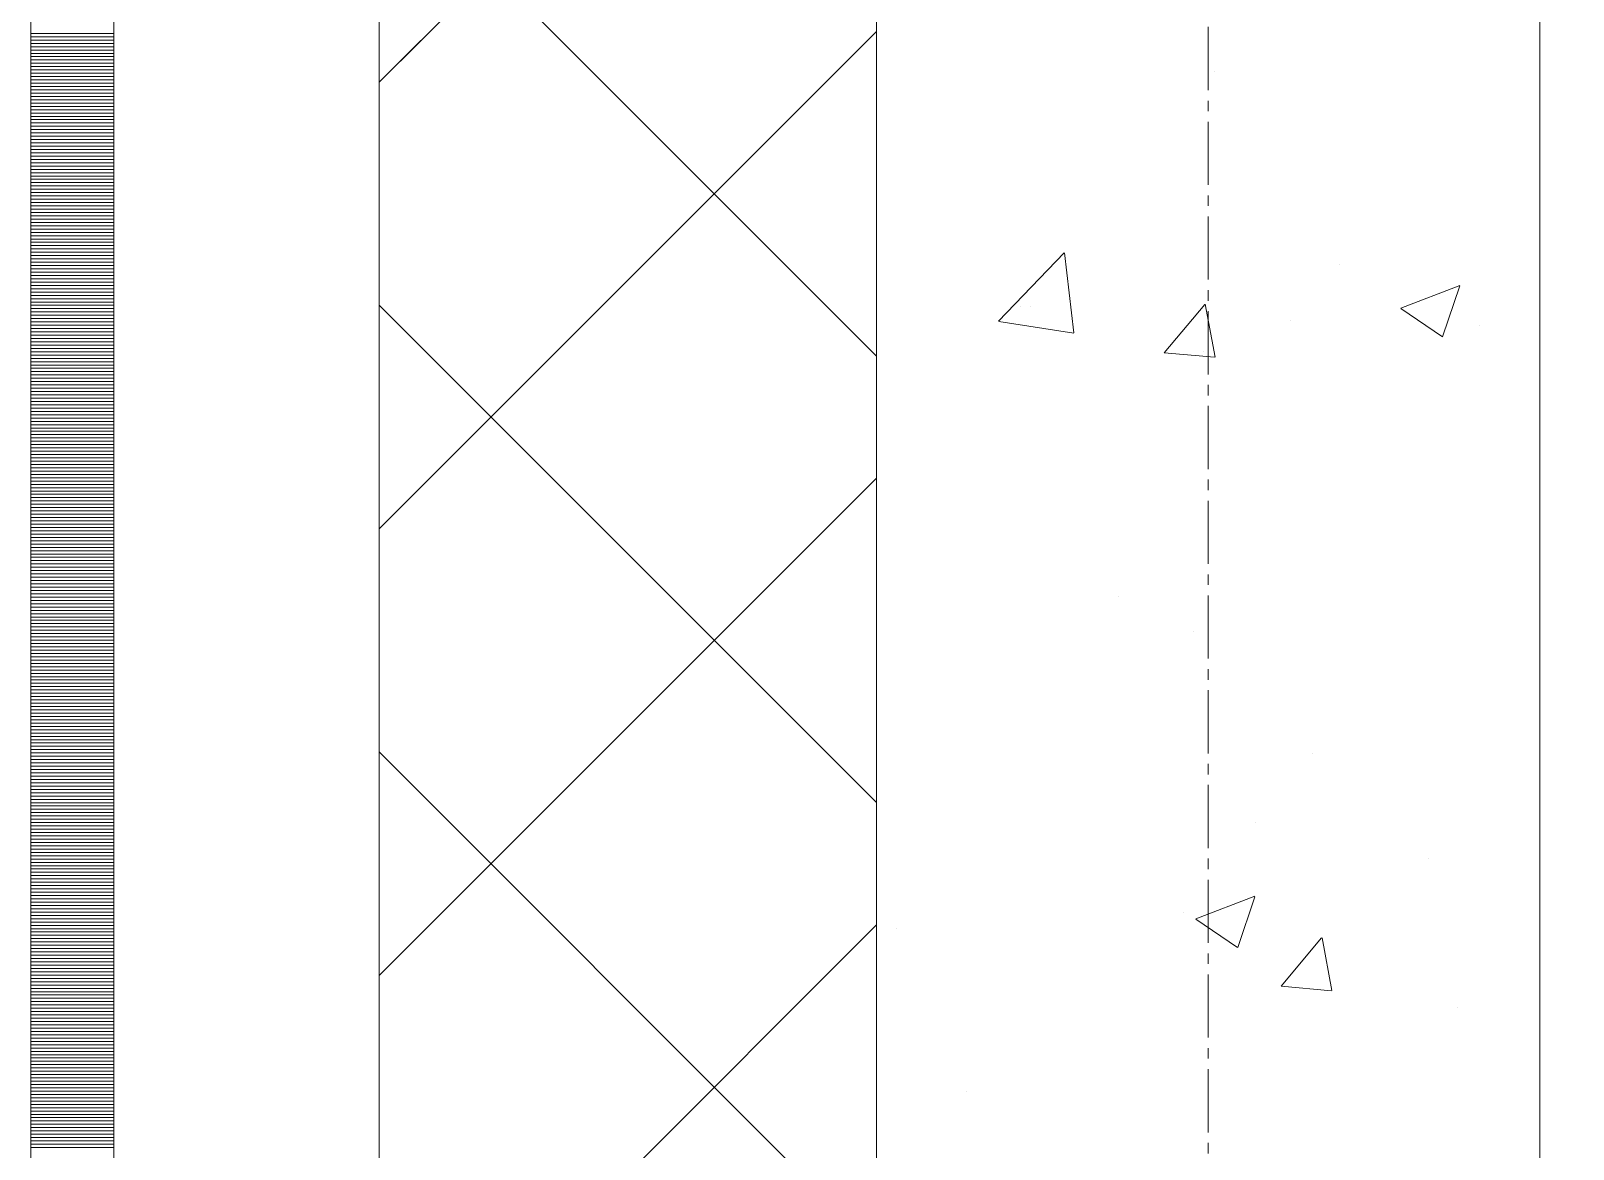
# Model space of a CAD drawing. Header units: millimetres. Extents: x 470010 to 1231400, y -134005 to 421770.
# Drawn here: x 672518.6 to 672983.6, y -60595 to -60257.7 of the extents above; entities that cross this region are included whole.
import ezdxf
from ezdxf.enums import TextEntityAlignment as Align

# ---------------------------------------------------------------- set-up
doc = ezdxf.new("R2010")
doc.units = ezdxf.units.MM
doc.linetypes.add('CENTER2', pattern=[28.575, 19.05, -3.175, 3.175, -3.175])
doc.linetypes.add('DASHED', pattern=[19.05, 12.7, -6.35])
doc.layers.get('Defpoints').update_dxf_attribs({"color": 140})
doc.layers.add('АР_Делит', color=120, linetype='Continuous', lineweight=0, plot=False)
for name, color, linetype, lineweight in [('АР_Стены ПЕНОблок', 52, 'Continuous', 20), ('АР_Тонкая', 254, 'Continuous', 5), ('АР_Утеплитель', 31, 'Continuous', 0), ('АР_Штриховка', 8, 'Continuous', 0)]:
    doc.layers.add(name, color=color, linetype=linetype, lineweight=lineweight)
doc.layers.add('РД_Оси_100', color=7, linetype='Continuous', lineweight=0, true_color=0x525252)
doc.styles.add('style1', font='ARIALN.TTF')

# ---------------------------------------------------------------- blocks, each defined once
blk = doc.blocks.new('СОШ_2200_АР_ОСИ_М100_28.05.24')
at = {"layer": 'АР_Делит', "color": 251, "linetype": 'DASHED', "true_color": 0x636466}
blk.add_lwpolyline([(114955, 135155), (114955, -355), (93595.036, -355), (93595.036, 13855), (94145, 13855), (94145, 68320), (66055, 68320), (66055, 13857.73), (83455, 13857.73), (83455, -355), (45245, -355), (45245, 13145), (44695, 13145), (44695, 26755), (45245, 26755), (45245, 68320), (20455, 68320), (20455, 26755), (27955, 26755), (27955, 13145), (-355, 13145), (-355, 100855)], dxfattribs=at)
at = {"layer": 'РД_Оси_100', "color": 251, "linetype": 'CENTER2', "true_color": 0x636466}
blk.add_line((0, -6155), (0, 139938.679), dxfattribs=at)
blk = doc.blocks.new('A$C9108343f')
at = {"layer": 'АР_Стены ПЕНОблок', "color": 18, "linetype": 'Continuous', "lineweight": 20, "true_color": 0x000000}
for p, q in [((7054.96, 97555), (7054.96, 21355)), ((7254.96, 21355), (7254.96, 97555))]:
    blk.add_line(p, q, dxfattribs=at)
at = {"layer": 'АР_Тонкая', "color": 18, "linetype": 'Continuous', "lineweight": 5, "true_color": 0x000000}
for p, q in [((6799.96, 97555), (6799.96, 21355)), ((6824.96, 97555), (6824.96, 21355)), ((6824.96, 21355), (6824.96, 97555)), ((6904.96, 21355), (6904.96, 97555))]:
    blk.add_line(p, q, dxfattribs=at)
at = {"layer": 'АР_Утеплитель', "color": 18, "linetype": 'Continuous', "lineweight": 0, "true_color": 0x000000}
for p, q in [((6904.96, 97555), (6904.96, 21355)), ((7054.96, 21355), (7054.96, 97555))]:
    blk.add_line(p, q, dxfattribs=at)
at = {"layer": 'АР_Штриховка', "color": 18, "linetype": 'Continuous', "lineweight": 0, "true_color": 0x000000}
for p, q in [((6904.96, 40093.03), (7054.96, 40243.03)), ((7054.96, 40010.46), (6904.96, 40160.46)), ((6799.96, 40107.75), (6824.96, 40107.75)), ((6799.96, 40106.75), (6824.96, 40106.75)), ((6904.96, 39958.32), (7054.96, 40108.32)), ((6799.96, 40105.75), (6824.96, 40105.75)), ((6799.96, 40104.75), (6824.96, 40104.75)), ((6799.96, 40103.75), (6824.96, 40103.75)), ((6799.96, 40102.75), (6824.96, 40102.75)), ((6799.96, 40101.75), (6824.96, 40101.75)), ((6799.96, 40100.75), (6824.96, 40100.75)), ((6799.96, 40099.75), (6824.96, 40099.75)), ((6799.96, 40098.75), (6824.96, 40098.75)), ((6799.96, 40097.75), (6824.96, 40097.75)), ((6799.96, 40096.75), (6824.96, 40096.75)), ((6799.96, 40095.75), (6824.96, 40095.75)), ((6799.96, 40094.75), (6824.96, 40094.75)), ((6799.96, 40093.75), (6824.96, 40093.75)), ((6799.96, 40092.75), (6824.96, 40092.75)), ((7156.74, 40096.42), (7156.74, 40096.42)), ((6799.96, 40091.75), (6824.96, 40091.75)), ((6799.96, 40090.75), (6824.96, 40090.75)), ((6799.96, 40089.75), (6824.96, 40089.75)), ((6799.96, 40088.75), (6824.96, 40088.75)), ((6799.96, 40087.75), (6824.96, 40087.75)), ((6799.96, 40086.75), (6824.96, 40086.75)), ((6799.96, 40085.75), (6824.96, 40085.75)), ((6799.96, 40084.75), (6824.96, 40084.75)), ((6799.96, 40083.75), (6824.96, 40083.75)), ((6799.96, 40082.75), (6824.96, 40082.75)), ((6799.96, 40081.75), (6824.96, 40081.75)), ((6799.96, 40080.75), (6824.96, 40080.75)), ((6799.96, 40079.75), (6824.96, 40079.75)), ((6799.96, 40078.75), (6824.96, 40078.75)), ((6799.96, 40077.75), (6824.96, 40077.75)), ((6799.96, 40076.75), (6824.96, 40076.75)), ((6799.96, 40075.75), (6824.96, 40075.75)), ((6799.96, 40074.75), (6824.96, 40074.75)), ((6799.96, 40073.75), (6824.96, 40073.75)), ((6799.96, 40072.75), (6824.96, 40072.75)), ((6799.96, 40071.75), (6824.96, 40071.75)), ((6799.96, 40070.75), (6824.96, 40070.75)), ((6799.96, 40069.75), (6824.96, 40069.75)), ((6799.96, 40068.75), (6824.96, 40068.75)), ((6799.96, 40067.75), (6824.96, 40067.75)), ((6799.96, 40066.75), (6824.96, 40066.75)), ((6799.96, 40065.75), (6824.96, 40065.75)), ((6799.96, 40064.75), (6824.96, 40064.75)), ((6799.96, 40063.75), (6824.96, 40063.75)), ((6799.96, 40062.75), (6824.96, 40062.75)), ((6799.96, 40061.75), (6824.96, 40061.75)), ((6799.96, 40060.75), (6824.96, 40060.75)), ((6799.96, 40059.75), (6824.96, 40059.75)), ((6799.96, 40058.75), (6824.96, 40058.75)), ((6799.96, 40057.75), (6824.96, 40057.75)), ((6799.96, 40056.75), (6824.96, 40056.75)), ((6799.96, 40055.75), (6824.96, 40055.75)), ((6799.96, 40054.75), (6824.96, 40054.75)), ((6799.96, 40053.75), (6824.96, 40053.75)), ((6799.96, 40052.75), (6824.96, 40052.75)), ((6799.96, 40051.75), (6824.96, 40051.75)), ((6799.96, 40050.75), (6824.96, 40050.75)), ((6799.96, 40049.75), (6824.96, 40049.75)), ((6799.96, 40048.75), (6824.96, 40048.75)), ((6799.96, 40047.75), (6824.96, 40047.75)), ((6799.96, 40046.75), (6824.96, 40046.75)), ((6799.96, 40045.75), (6824.96, 40045.75)), ((6799.96, 40044.75), (6824.96, 40044.75)), ((6799.96, 40043.75), (6824.96, 40043.75)), ((6799.96, 40042.75), (6824.96, 40042.75)), ((6799.96, 40041.75), (6824.96, 40041.75)), ((7091.74, 40020.97), (7111.53, 40041.59)), ((7114.38, 40017.47), (7111.58, 40041.59)), ((6799.96, 40040.75), (6824.96, 40040.75)), ((6799.96, 40039.75), (6824.96, 40039.75)), ((6799.96, 40038.75), (6824.96, 40038.75)), ((6799.96, 40037.75), (6824.96, 40037.75)), ((6799.96, 40036.75), (6824.96, 40036.75)), ((7194.64, 40038.04), (7194.64, 40038.04)), ((6799.96, 40035.75), (6824.96, 40035.75)), ((6799.96, 40034.75), (6824.96, 40034.75)), ((6799.96, 40033.75), (6824.96, 40033.75)), ((6799.96, 40032.75), (6824.96, 40032.75)), ((6799.96, 40031.75), (6824.96, 40031.75)), ((6799.96, 40030.75), (6824.96, 40030.75)), ((6799.96, 40029.75), (6824.96, 40029.75)), ((6799.96, 40028.75), (6824.96, 40028.75)), ((6799.96, 40027.75), (6824.96, 40027.75)), ((7213.03, 40024.9), (7230.81, 40031.72)), ((7225.61, 40016.24), (7230.76, 40031.59)), ((6799.96, 40026.75), (6824.96, 40026.75)), ((6799.96, 40025.75), (6824.96, 40025.75)), ((6799.96, 40024.75), (6824.96, 40024.75)), ((6799.96, 40023.75), (6824.96, 40023.75)), ((6799.96, 40022.75), (6824.96, 40022.75)), ((7054.96, 39875.76), (6904.96, 40025.76)), ((7098.44, 40025.38), (7098.44, 40025.38)), ((7101.23, 40025.5), (7101.23, 40025.5)), ((7141.64, 40011.44), (7153.88, 40026.03)), ((7156.99, 40010.14), (7154.05, 40026.06)), ((7212.97, 40024.77), (7225.6, 40016.24)), ((6799.96, 40021.75), (6824.96, 40021.75)), ((6799.96, 40020.75), (6824.96, 40020.75)), ((6799.96, 40019.75), (6824.96, 40019.75)), ((6799.96, 40018.75), (6824.96, 40018.75)), ((7091.78, 40020.89), (7114.37, 40017.39)), ((7179.67, 40021.28), (7179.67, 40021.28)), ((7236.82, 40019.77), (7236.82, 40019.77)), ((6799.96, 40017.75), (6824.96, 40017.75)), ((6799.96, 40016.75), (6824.96, 40016.75)), ((6799.96, 40015.75), (6824.96, 40015.75)), ((6799.96, 40014.75), (6824.96, 40014.75)), ((6799.96, 40013.75), (6824.96, 40013.75)), ((6799.96, 40012.75), (6824.96, 40012.75)), ((6799.96, 40011.75), (6824.96, 40011.75)), ((6799.96, 40010.75), (6824.96, 40010.75)), ((6799.96, 40009.75), (6824.96, 40009.75)), ((6799.96, 40008.75), (6824.96, 40008.75)), ((7141.64, 40011.44), (7156.82, 40010.11)), ((7153.65, 40011.86), (7153.65, 40011.86)), ((6799.96, 40007.75), (6824.96, 40007.75)), ((6799.96, 40006.75), (6824.96, 40006.75)), ((6799.96, 40005.75), (6824.96, 40005.75)), ((6799.96, 40004.75), (6824.96, 40004.75)), ((6799.96, 40003.75), (6824.96, 40003.75)), ((6799.96, 40002.75), (6824.96, 40002.75)), ((6799.96, 40001.75), (6824.96, 40001.75)), ((6799.96, 40000.75), (6824.96, 40000.75)), ((6799.96, 39999.75), (6824.96, 39999.75)), ((6799.96, 39998.75), (6824.96, 39998.75)), ((6799.96, 39997.75), (6824.96, 39997.75)), ((6799.96, 39996.75), (6824.96, 39996.75)), ((6799.96, 39995.75), (6824.96, 39995.75)), ((6799.96, 39994.75), (6824.96, 39994.75)), ((6799.96, 39993.75), (6824.96, 39993.75)), ((6799.96, 39992.75), (6824.96, 39992.75)), ((6799.96, 39991.75), (6824.96, 39991.75)), ((6799.96, 39990.75), (6824.96, 39990.75)), ((7154.78, 39991.38), (7154.78, 39991.38)), ((6799.96, 39989.75), (6824.96, 39989.75)), ((6799.96, 39988.75), (6824.96, 39988.75)), ((6799.96, 39987.75), (6824.96, 39987.75)), ((6799.96, 39986.75), (6824.96, 39986.75)), ((6799.96, 39985.75), (6824.96, 39985.75)), ((6799.96, 39984.75), (6824.96, 39984.75)), ((6799.96, 39983.75), (6824.96, 39983.75)), ((6799.96, 39982.75), (6824.96, 39982.75)), ((6799.96, 39981.75), (6824.96, 39981.75)), ((6799.96, 39980.75), (6824.96, 39980.75)), ((6799.96, 39979.75), (6824.96, 39979.75)), ((6799.96, 39978.75), (6824.96, 39978.75)), ((6799.96, 39977.75), (6824.96, 39977.75)), ((6799.96, 39976.75), (6824.96, 39976.75)), ((6799.96, 39975.75), (6824.96, 39975.75)), ((6799.96, 39974.75), (6824.96, 39974.75)), ((6799.96, 39973.75), (6824.96, 39973.75)), ((6799.96, 39972.75), (6824.96, 39972.75)), ((6799.96, 39971.75), (6824.96, 39971.75)), ((6904.96, 39823.62), (7054.96, 39973.62)), ((6799.96, 39970.75), (6824.96, 39970.75)), ((6799.96, 39969.75), (6824.96, 39969.75)), ((6799.96, 39968.75), (6824.96, 39968.75)), ((6799.96, 39967.75), (6824.96, 39967.75)), ((6799.96, 39966.75), (6824.96, 39966.75)), ((6799.96, 39965.75), (6824.96, 39965.75)), ((6799.96, 39964.75), (6824.96, 39964.75)), ((6799.96, 39963.75), (6824.96, 39963.75)), ((6799.96, 39962.75), (6824.96, 39962.75)), ((6799.96, 39961.75), (6824.96, 39961.75)), ((6799.96, 39960.75), (6824.96, 39960.75)), ((6799.96, 39959.75), (6824.96, 39959.75)), ((6799.96, 39958.75), (6824.96, 39958.75)), ((6799.96, 39957.75), (6824.96, 39957.75)), ((6799.96, 39956.75), (6824.96, 39956.75)), ((6799.96, 39955.75), (6824.96, 39955.75)), ((6799.96, 39954.75), (6824.96, 39954.75)), ((6799.96, 39953.75), (6824.96, 39953.75)), ((6799.96, 39952.75), (6824.96, 39952.75)), ((6799.96, 39951.75), (6824.96, 39951.75)), ((6799.96, 39950.75), (6824.96, 39950.75)), ((6799.96, 39949.75), (6824.96, 39949.75)), ((6799.96, 39948.75), (6824.96, 39948.75)), ((6799.96, 39947.75), (6824.96, 39947.75)), ((6799.96, 39946.75), (6824.96, 39946.75)), ((6799.96, 39945.75), (6824.96, 39945.75)), ((6799.96, 39944.75), (6824.96, 39944.75)), ((6799.96, 39943.75), (6824.96, 39943.75)), ((6799.96, 39942.75), (6824.96, 39942.75)), ((6799.96, 39941.75), (6824.96, 39941.75)), ((6799.96, 39940.75), (6824.96, 39940.75)), ((6799.96, 39939.75), (6824.96, 39939.75)), ((6799.96, 39938.75), (6824.96, 39938.75)), ((6799.96, 39937.75), (6824.96, 39937.75)), ((6799.96, 39936.75), (6824.96, 39936.75)), ((6799.96, 39935.75), (6824.96, 39935.75)), ((6799.96, 39934.75), (6824.96, 39934.75)), ((7127.82, 39937.86), (7127.82, 39937.86)), ((6799.96, 39933.75), (6824.96, 39933.75)), ((6799.96, 39932.75), (6824.96, 39932.75)), ((6799.96, 39931.75), (6824.96, 39931.75)), ((6799.96, 39930.75), (6824.96, 39930.75)), ((6799.96, 39929.75), (6824.96, 39929.75)), ((6799.96, 39928.75), (6824.96, 39928.75)), ((6799.96, 39927.75), (6824.96, 39927.75)), ((6799.96, 39926.75), (6824.96, 39926.75)), ((6799.96, 39925.75), (6824.96, 39925.75)), ((7150.56, 39927.31), (7150.56, 39927.31)), ((6799.96, 39924.75), (6824.96, 39924.75)), ((6799.96, 39923.75), (6824.96, 39923.75)), ((6799.96, 39922.75), (6824.96, 39922.75)), ((6799.96, 39921.75), (6824.96, 39921.75)), ((6799.96, 39920.75), (6824.96, 39920.75)), ((6799.96, 39919.75), (6824.96, 39919.75)), ((6799.96, 39918.75), (6824.96, 39918.75)), ((6799.96, 39917.75), (6824.96, 39917.75)), ((6799.96, 39916.75), (6824.96, 39916.75)), ((6799.96, 39915.75), (6824.96, 39915.75)), ((6799.96, 39914.75), (6824.96, 39914.75)), ((6799.96, 39913.75), (6824.96, 39913.75)), ((6799.96, 39912.75), (6824.96, 39912.75)), ((6799.96, 39911.75), (6824.96, 39911.75)), ((6799.96, 39910.75), (6824.96, 39910.75)), ((6799.96, 39909.75), (6824.96, 39909.75)), ((6799.96, 39908.75), (6824.96, 39908.75)), ((6799.96, 39907.75), (6824.96, 39907.75)), ((6799.96, 39906.75), (6824.96, 39906.75)), ((6799.96, 39905.75), (6824.96, 39905.75)), ((6799.96, 39904.75), (6824.96, 39904.75)), ((6799.96, 39903.75), (6824.96, 39903.75)), ((6799.96, 39902.75), (6824.96, 39902.75)), ((6799.96, 39901.75), (6824.96, 39901.75)), ((6799.96, 39900.75), (6824.96, 39900.75)), ((6799.96, 39899.75), (6824.96, 39899.75)), ((6799.96, 39898.75), (6824.96, 39898.75)), ((6799.96, 39897.75), (6824.96, 39897.75)), ((6799.96, 39896.75), (6824.96, 39896.75)), ((6799.96, 39895.75), (6824.96, 39895.75)), ((6799.96, 39894.75), (6824.96, 39894.75)), ((6799.96, 39893.75), (6824.96, 39893.75)), ((6799.96, 39892.75), (6824.96, 39892.75)), ((6799.96, 39891.75), (6824.96, 39891.75)), ((6799.96, 39890.75), (6824.96, 39890.75)), ((6799.96, 39889.75), (6824.96, 39889.75)), ((6799.96, 39888.75), (6824.96, 39888.75)), ((6799.96, 39887.75), (6824.96, 39887.75)), ((7054.96, 39741.05), (6904.96, 39891.05)), ((7186.28, 39890.66), (7186.28, 39890.66)), ((6799.96, 39886.75), (6824.96, 39886.75)), ((6799.96, 39885.75), (6824.96, 39885.75)), ((6799.96, 39884.75), (6824.96, 39884.75)), ((6799.96, 39883.75), (6824.96, 39883.75)), ((6799.96, 39882.75), (6824.96, 39882.75)), ((6799.96, 39881.75), (6824.96, 39881.75)), ((6799.96, 39880.75), (6824.96, 39880.75)), ((6799.96, 39879.75), (6824.96, 39879.75)), ((6799.96, 39878.75), (6824.96, 39878.75)), ((6799.96, 39877.75), (6824.96, 39877.75)), ((6799.96, 39876.75), (6824.96, 39876.75)), ((6799.96, 39875.75), (6824.96, 39875.75)), ((6799.96, 39874.75), (6824.96, 39874.75)), ((6799.96, 39873.75), (6824.96, 39873.75)), ((6799.96, 39872.75), (6824.96, 39872.75)), ((6799.96, 39871.75), (6824.96, 39871.75)), ((6799.96, 39870.75), (6824.96, 39870.75)), ((6799.96, 39869.75), (6824.96, 39869.75)), ((7169.18, 39869.72), (7169.18, 39869.72)), ((6799.96, 39868.75), (6824.96, 39868.75)), ((6799.96, 39867.75), (6824.96, 39867.75)), ((6799.96, 39866.75), (6824.96, 39866.75)), ((6799.96, 39865.75), (6824.96, 39865.75)), ((6799.96, 39864.75), (6824.96, 39864.75)), ((6799.96, 39863.75), (6824.96, 39863.75)), ((6799.96, 39862.75), (6824.96, 39862.75)), ((6799.96, 39861.75), (6824.96, 39861.75)), ((6799.96, 39860.75), (6824.96, 39860.75)), ((6799.96, 39859.75), (6824.96, 39859.75)), ((6799.96, 39858.75), (6824.96, 39858.75)), ((6799.96, 39857.75), (6824.96, 39857.75)), ((6799.96, 39856.75), (6824.96, 39856.75)), ((6799.96, 39855.75), (6824.96, 39855.75)), ((7221.41, 39858.8), (7221.41, 39858.8)), ((6799.96, 39854.75), (6824.96, 39854.75)), ((6799.96, 39853.75), (6824.96, 39853.75)), ((6799.96, 39852.75), (6824.96, 39852.75)), ((6799.96, 39851.75), (6824.96, 39851.75)), ((6799.96, 39850.75), (6824.96, 39850.75)), ((6799.96, 39849.75), (6824.96, 39849.75)), ((6799.96, 39848.75), (6824.96, 39848.75)), ((6799.96, 39847.75), (6824.96, 39847.75)), ((6799.96, 39846.75), (6824.96, 39846.75)), ((7151.22, 39840.71), (7169.01, 39847.53)), ((7163.81, 39832.05), (7168.96, 39847.4)), ((6799.96, 39845.75), (6824.96, 39845.75)), ((6799.96, 39844.75), (6824.96, 39844.75)), ((6799.96, 39843.75), (6824.96, 39843.75)), ((6799.96, 39842.75), (6824.96, 39842.75)), ((6799.96, 39841.75), (6824.96, 39841.75)), ((7147.48, 39842.75), (7147.48, 39842.75)), ((6799.96, 39840.75), (6824.96, 39840.75)), ((6799.96, 39839.75), (6824.96, 39839.75)), ((6799.96, 39838.75), (6824.96, 39838.75)), ((6799.96, 39837.75), (6824.96, 39837.75)), ((6799.96, 39836.75), (6824.96, 39836.75)), ((6904.96, 39688.92), (7054.96, 39838.92)), ((7061, 39837.68), (7061, 39837.68)), ((7151.17, 39840.58), (7163.8, 39832.06)), ((6799.96, 39835.75), (6824.96, 39835.75)), ((6799.96, 39834.75), (6824.96, 39834.75)), ((6799.96, 39833.75), (6824.96, 39833.75)), ((6799.96, 39832.75), (6824.96, 39832.75)), ((7176.88, 39820.38), (7189.13, 39834.98)), ((7192.23, 39819.08), (7189.3, 39835)), ((6799.96, 39831.75), (6824.96, 39831.75)), ((6799.96, 39830.75), (6824.96, 39830.75)), ((6799.96, 39829.75), (6824.96, 39829.75)), ((6799.96, 39828.75), (6824.96, 39828.75)), ((6799.96, 39827.75), (6824.96, 39827.75)), ((6799.96, 39826.75), (6824.96, 39826.75)), ((6799.96, 39825.75), (6824.96, 39825.75)), ((6799.96, 39824.75), (6824.96, 39824.75)), ((6799.96, 39823.75), (6824.96, 39823.75)), ((6799.96, 39822.75), (6824.96, 39822.75)), ((6799.96, 39821.75), (6824.96, 39821.75)), ((6799.96, 39820.75), (6824.96, 39820.75)), ((6799.96, 39819.75), (6824.96, 39819.75)), ((6799.96, 39818.75), (6824.96, 39818.75)), ((7176.88, 39820.38), (7192.06, 39819.05)), ((6799.96, 39817.75), (6824.96, 39817.75)), ((6799.96, 39816.75), (6824.96, 39816.75)), ((6799.96, 39815.75), (6824.96, 39815.75)), ((6799.96, 39814.75), (6824.96, 39814.75)), ((6799.96, 39813.75), (6824.96, 39813.75)), ((7230.04, 39813.95), (7230.04, 39813.95)), ((6799.96, 39812.75), (6824.96, 39812.75)), ((6799.96, 39811.75), (6824.96, 39811.75)), ((6799.96, 39810.75), (6824.96, 39810.75)), ((6799.96, 39809.75), (6824.96, 39809.75)), ((6799.96, 39808.75), (6824.96, 39808.75)), ((6799.96, 39807.75), (6824.96, 39807.75)), ((6799.96, 39806.75), (6824.96, 39806.75)), ((6799.96, 39805.75), (6824.96, 39805.75)), ((6799.96, 39804.75), (6824.96, 39804.75)), ((6799.96, 39803.75), (6824.96, 39803.75)), ((6799.96, 39802.75), (6824.96, 39802.75)), ((6799.96, 39801.75), (6824.96, 39801.75)), ((6799.96, 39800.75), (6824.96, 39800.75)), ((6799.96, 39799.75), (6824.96, 39799.75)), ((6799.96, 39798.75), (6824.96, 39798.75)), ((6799.96, 39797.75), (6824.96, 39797.75)), ((6799.96, 39796.75), (6824.96, 39796.75)), ((6799.96, 39795.75), (6824.96, 39795.75)), ((6799.96, 39794.75), (6824.96, 39794.75)), ((6799.96, 39793.75), (6824.96, 39793.75)), ((6799.96, 39792.75), (6824.96, 39792.75)), ((6799.96, 39791.75), (6824.96, 39791.75)), ((6799.96, 39790.75), (6824.96, 39790.75)), ((6799.96, 39789.75), (6824.96, 39789.75)), ((6799.96, 39788.75), (6824.96, 39788.75)), ((6799.96, 39787.75), (6824.96, 39787.75)), ((6799.96, 39786.75), (6824.96, 39786.75)), ((6799.96, 39785.75), (6824.96, 39785.75)), ((7081.92, 39788.53), (7081.92, 39788.53)), ((6799.96, 39784.75), (6824.96, 39784.75)), ((6799.96, 39783.75), (6824.96, 39783.75)), ((6799.96, 39782.75), (6824.96, 39782.75)), ((6799.96, 39781.75), (6824.96, 39781.75)), ((6799.96, 39780.75), (6824.96, 39780.75)), ((6799.96, 39779.75), (6824.96, 39779.75)), ((6799.96, 39778.75), (6824.96, 39778.75)), ((6799.96, 39777.75), (6824.96, 39777.75)), ((6799.96, 39776.75), (6824.96, 39776.75)), ((6799.96, 39775.75), (6824.96, 39775.75)), ((6799.96, 39774.75), (6824.96, 39774.75)), ((6799.96, 39773.75), (6824.96, 39773.75)), ((6799.96, 39772.75), (6824.96, 39772.75)), ((6799.96, 39771.75), (6824.96, 39771.75))]:
    blk.add_line(p, q, dxfattribs=at)
at = {"layer": 'РД_Оси_100'}
blk.add_blockref('СОШ_2200_АР_ОСИ_М100_28.05.24', (7154.96, 6755), dxfattribs=at)
at = {"layer": 'Defpoints', "color": 18, "true_color": 0x000000, "style": 'style1'}
for p in [(143949.34, 316089.12), (143974.98, 281639.5), (143890.4, 273244.71), (143839.99, 264276.81), (143967.75, 254892.38), (12251.96, 104178.14), (12382.58, 96023.14)]:
    blk.add_attdef('АР-ПОМЕЩЕНИЕ:НАИМЕНОВАНИЕ', text='', height=100, dxfattribs=at).set_placement(p, align=Align.MIDDLE)
at = {"layer": 'Defpoints', "color": 18, "true_color": 0x000000, "style": 'style1', "flags": 8}
for p in [(143951.3, 279099.09), (143848.34, 269251.11), (143875.33, 260094.25), (144049.74, 250824.7), (163419.28, 238153.36), (155897.46, 237965.97), (183037.2, 237965.97), (143342.94, 237876.19)]:
    blk.add_attdef('АР-ПОМЕЩЕНИЕ:НАИМЕНОВАНИЕ', text='', height=100, dxfattribs=at).set_placement(p, align=Align.MIDDLE)

msp = doc.modelspace()

# ---------------------------------------------------------------- linework, layer by layer
at = {"layer": 'АР_Стены ПЕНОблок', "color": 18, "linetype": 'Continuous', "lineweight": 20, "true_color": 0x000000}
for p, q in [((672773.57, -2811.242), (672773.57, -79011.242)), ((672973.57, -79011.242), (672973.57, -2811.242))]:
    msp.add_line(p, q, dxfattribs=at)
at = {"layer": 'АР_Тонкая', "color": 18, "linetype": 'Continuous', "lineweight": 5, "true_color": 0x000000}
for p, q in [((672518.57, -2811.242), (672518.57, -79011.242)), ((672543.57, -2811.242), (672543.57, -79011.242)), ((672543.57, -79011.242), (672543.57, -2811.242)), ((672623.57, -79011.242), (672623.57, -2811.242))]:
    msp.add_line(p, q, dxfattribs=at)
at = {"layer": 'АР_Утеплитель', "color": 18, "linetype": 'Continuous', "lineweight": 0, "true_color": 0x000000}
for p, q in [((672623.57, -2811.242), (672623.57, -79011.242)), ((672773.57, -79011.242), (672773.57, -2811.242))]:
    msp.add_line(p, q, dxfattribs=at)
at = {"layer": 'АР_Штриховка', "color": 18, "linetype": 'Continuous', "lineweight": 0, "true_color": 0x000000}
for p, q in [((672623.57, -60273.215), (672773.57, -60123.215)), ((672773.57, -60355.782), (672623.57, -60205.782)), ((672518.57, -60258.492), (672543.57, -60258.492)), ((672623.57, -60407.919), (672773.57, -60257.919)), ((672518.57, -60259.492), (672543.57, -60259.492)), ((672518.57, -60260.492), (672543.57, -60260.492)), ((672518.57, -60261.492), (672543.57, -60261.492)), ((672518.57, -60262.492), (672543.57, -60262.492)), ((672518.57, -60263.492), (672543.57, -60263.492)), ((672518.57, -60264.492), (672543.57, -60264.492)), ((672518.57, -60265.492), (672543.57, -60265.492)), ((672518.57, -60266.492), (672543.57, -60266.492)), ((672518.57, -60267.492), (672543.57, -60267.492)), ((672518.57, -60268.492), (672543.57, -60268.492)), ((672518.57, -60269.492), (672543.57, -60269.492)), ((672518.57, -60270.492), (672543.57, -60270.492)), ((672518.57, -60271.492), (672543.57, -60271.492)), ((672518.57, -60272.492), (672543.57, -60272.492)), ((672518.57, -60273.492), (672543.57, -60273.492)), ((672518.57, -60274.492), (672543.57, -60274.492)), ((672518.57, -60275.492), (672543.57, -60275.492)), ((672518.57, -60276.492), (672543.57, -60276.492)), ((672518.57, -60277.492), (672543.57, -60277.492)), ((672518.57, -60278.492), (672543.57, -60278.492)), ((672518.57, -60279.492), (672543.57, -60279.492)), ((672518.57, -60280.492), (672543.57, -60280.492)), ((672518.57, -60281.492), (672543.57, -60281.492)), ((672518.57, -60282.492), (672543.57, -60282.492)), ((672518.57, -60283.492), (672543.57, -60283.492)), ((672518.57, -60284.492), (672543.57, -60284.492)), ((672518.57, -60285.492), (672543.57, -60285.492)), ((672518.57, -60286.492), (672543.57, -60286.492)), ((672518.57, -60287.492), (672543.57, -60287.492)), ((672518.57, -60288.492), (672543.57, -60288.492)), ((672518.57, -60289.492), (672543.57, -60289.492)), ((672518.57, -60290.492), (672543.57, -60290.492)), ((672518.57, -60291.492), (672543.57, -60291.492)), ((672518.57, -60292.492), (672543.57, -60292.492)), ((672518.57, -60293.492), (672543.57, -60293.492)), ((672518.57, -60294.492), (672543.57, -60294.492)), ((672518.57, -60295.492), (672543.57, -60295.492)), ((672518.57, -60296.492), (672543.57, -60296.492)), ((672518.57, -60297.492), (672543.57, -60297.492)), ((672518.57, -60298.492), (672543.57, -60298.492)), ((672518.57, -60299.492), (672543.57, -60299.492)), ((672518.57, -60300.492), (672543.57, -60300.492)), ((672518.57, -60301.492), (672543.57, -60301.492)), ((672518.57, -60302.492), (672543.57, -60302.492)), ((672518.57, -60303.492), (672543.57, -60303.492)), ((672518.57, -60304.492), (672543.57, -60304.492)), ((672518.57, -60305.492), (672543.57, -60305.492)), ((672518.57, -60306.492), (672543.57, -60306.492)), ((672518.57, -60307.492), (672543.57, -60307.492)), ((672518.57, -60308.492), (672543.57, -60308.492)), ((672518.57, -60309.492), (672543.57, -60309.492)), ((672518.57, -60310.492), (672543.57, -60310.492)), ((672518.57, -60311.492), (672543.57, -60311.492)), ((672518.57, -60312.492), (672543.57, -60312.492)), ((672518.57, -60313.492), (672543.57, -60313.492)), ((672518.57, -60314.492), (672543.57, -60314.492)), ((672518.57, -60315.492), (672543.57, -60315.492)), ((672518.57, -60316.492), (672543.57, -60316.492)), ((672518.57, -60317.492), (672543.57, -60317.492)), ((672518.57, -60318.492), (672543.57, -60318.492)), ((672518.57, -60319.492), (672543.57, -60319.492)), ((672518.57, -60320.492), (672543.57, -60320.492)), ((672518.57, -60321.492), (672543.57, -60321.492)), ((672518.57, -60322.492), (672543.57, -60322.492)), ((672518.57, -60323.492), (672543.57, -60323.492)), ((672518.57, -60324.492), (672543.57, -60324.492)), ((672518.57, -60325.492), (672543.57, -60325.492)), ((672518.57, -60326.492), (672543.57, -60326.492)), ((672518.57, -60327.492), (672543.57, -60327.492)), ((672518.57, -60328.492), (672543.57, -60328.492)), ((672810.354, -60345.274), (672830.138, -60324.655)), ((672832.995, -60348.771), (672830.189, -60324.649)), ((672518.57, -60329.492), (672543.57, -60329.492)), ((672518.57, -60330.492), (672543.57, -60330.492)), ((672518.57, -60331.492), (672543.57, -60331.492)), ((672518.57, -60332.492), (672543.57, -60332.492)), ((672518.57, -60333.492), (672543.57, -60333.492)), ((672518.57, -60334.492), (672543.57, -60334.492)), ((672518.57, -60335.492), (672543.57, -60335.492)), ((672518.57, -60336.492), (672543.57, -60336.492)), ((672518.57, -60337.492), (672543.57, -60337.492)), ((672931.639, -60341.346), (672949.423, -60334.519)), ((672944.226, -60350.003), (672949.376, -60334.654)), ((672518.57, -60338.492), (672543.57, -60338.492)), ((672518.57, -60339.492), (672543.57, -60339.492)), ((672518.57, -60340.492), (672543.57, -60340.492)), ((672518.57, -60341.492), (672543.57, -60341.492)), ((672518.57, -60342.492), (672543.57, -60342.492)), ((672773.57, -60490.486), (672623.57, -60340.486)), ((672860.25, -60354.801), (672872.495, -60340.208)), ((672875.602, -60356.103), (672872.665, -60340.181)), ((672931.579, -60341.477), (672944.214, -60349.999)), ((672518.57, -60343.492), (672543.57, -60343.492)), ((672518.57, -60344.492), (672543.57, -60344.492)), ((672518.57, -60345.492), (672543.57, -60345.492)), ((672518.57, -60346.492), (672543.57, -60346.492)), ((672518.57, -60347.492), (672543.57, -60347.492)), ((672810.392, -60345.353), (672832.982, -60348.857)), ((672518.57, -60348.492), (672543.57, -60348.492)), ((672518.57, -60349.492), (672543.57, -60349.492)), ((672518.57, -60350.492), (672543.57, -60350.492)), ((672518.57, -60351.492), (672543.57, -60351.492)), ((672518.57, -60352.492), (672543.57, -60352.492)), ((672518.57, -60353.492), (672543.57, -60353.492)), ((672518.57, -60354.492), (672543.57, -60354.492)), ((672518.57, -60355.492), (672543.57, -60355.492)), ((672518.57, -60356.492), (672543.57, -60356.492)), ((672860.25, -60354.806), (672875.432, -60356.134)), ((672518.57, -60357.492), (672543.57, -60357.492)), ((672518.57, -60358.492), (672543.57, -60358.492)), ((672518.57, -60359.492), (672543.57, -60359.492)), ((672518.57, -60360.492), (672543.57, -60360.492)), ((672518.57, -60361.492), (672543.57, -60361.492)), ((672518.57, -60362.492), (672543.57, -60362.492)), ((672518.57, -60363.492), (672543.57, -60363.492)), ((672518.57, -60364.492), (672543.57, -60364.492)), ((672518.57, -60365.492), (672543.57, -60365.492)), ((672518.57, -60366.492), (672543.57, -60366.492)), ((672518.57, -60367.492), (672543.57, -60367.492)), ((672518.57, -60368.492), (672543.57, -60368.492)), ((672518.57, -60369.492), (672543.57, -60369.492)), ((672518.57, -60370.492), (672543.57, -60370.492)), ((672518.57, -60371.492), (672543.57, -60371.492)), ((672518.57, -60372.492), (672543.57, -60372.492)), ((672518.57, -60373.492), (672543.57, -60373.492)), ((672518.57, -60374.492), (672543.57, -60374.492)), ((672518.57, -60375.492), (672543.57, -60375.492)), ((672518.57, -60376.492), (672543.57, -60376.492)), ((672518.57, -60377.492), (672543.57, -60377.492)), ((672518.57, -60378.492), (672543.57, -60378.492)), ((672518.57, -60379.492), (672543.57, -60379.492)), ((672518.57, -60380.492), (672543.57, -60380.492)), ((672518.57, -60381.492), (672543.57, -60381.492)), ((672518.57, -60382.492), (672543.57, -60382.492)), ((672518.57, -60383.492), (672543.57, -60383.492)), ((672518.57, -60384.492), (672543.57, -60384.492)), ((672518.57, -60385.492), (672543.57, -60385.492)), ((672518.57, -60386.492), (672543.57, -60386.492)), ((672518.57, -60387.492), (672543.57, -60387.492)), ((672518.57, -60388.492), (672543.57, -60388.492)), ((672518.57, -60389.492), (672543.57, -60389.492)), ((672518.57, -60390.492), (672543.57, -60390.492)), ((672518.57, -60391.492), (672543.57, -60391.492)), ((672518.57, -60392.492), (672543.57, -60392.492)), ((672518.57, -60393.492), (672543.57, -60393.492)), ((672623.57, -60542.623), (672773.57, -60392.623)), ((672518.57, -60394.492), (672543.57, -60394.492)), ((672518.57, -60395.492), (672543.57, -60395.492)), ((672518.57, -60396.492), (672543.57, -60396.492)), ((672518.57, -60397.492), (672543.57, -60397.492)), ((672518.57, -60398.492), (672543.57, -60398.492)), ((672518.57, -60399.492), (672543.57, -60399.492)), ((672518.57, -60400.492), (672543.57, -60400.492)), ((672518.57, -60401.492), (672543.57, -60401.492)), ((672518.57, -60402.492), (672543.57, -60402.492)), ((672518.57, -60403.492), (672543.57, -60403.492)), ((672518.57, -60404.492), (672543.57, -60404.492)), ((672518.57, -60405.492), (672543.57, -60405.492)), ((672518.57, -60406.492), (672543.57, -60406.492)), ((672518.57, -60407.492), (672543.57, -60407.492)), ((672518.57, -60408.492), (672543.57, -60408.492)), ((672518.57, -60409.492), (672543.57, -60409.492)), ((672518.57, -60410.492), (672543.57, -60410.492)), ((672518.57, -60411.492), (672543.57, -60411.492)), ((672518.57, -60412.492), (672543.57, -60412.492)), ((672518.57, -60413.492), (672543.57, -60413.492)), ((672518.57, -60414.492), (672543.57, -60414.492)), ((672518.57, -60415.492), (672543.57, -60415.492)), ((672518.57, -60416.492), (672543.57, -60416.492)), ((672518.57, -60417.492), (672543.57, -60417.492)), ((672518.57, -60418.492), (672543.57, -60418.492)), ((672518.57, -60419.492), (672543.57, -60419.492)), ((672518.57, -60420.492), (672543.57, -60420.492)), ((672518.57, -60421.492), (672543.57, -60421.492)), ((672518.57, -60422.492), (672543.57, -60422.492)), ((672518.57, -60423.492), (672543.57, -60423.492)), ((672518.57, -60424.492), (672543.57, -60424.492)), ((672518.57, -60425.492), (672543.57, -60425.492)), ((672518.57, -60426.492), (672543.57, -60426.492)), ((672518.57, -60427.492), (672543.57, -60427.492)), ((672518.57, -60428.492), (672543.57, -60428.492)), ((672518.57, -60429.492), (672543.57, -60429.492)), ((672518.57, -60430.492), (672543.57, -60430.492)), ((672518.57, -60431.492), (672543.57, -60431.492)), ((672518.57, -60432.492), (672543.57, -60432.492)), ((672518.57, -60433.492), (672543.57, -60433.492)), ((672518.57, -60434.492), (672543.57, -60434.492)), ((672518.57, -60435.492), (672543.57, -60435.492)), ((672518.57, -60436.492), (672543.57, -60436.492)), ((672518.57, -60437.492), (672543.57, -60437.492)), ((672518.57, -60438.492), (672543.57, -60438.492)), ((672518.57, -60439.492), (672543.57, -60439.492)), ((672518.57, -60440.492), (672543.57, -60440.492)), ((672518.57, -60441.492), (672543.57, -60441.492)), ((672518.57, -60442.492), (672543.57, -60442.492)), ((672518.57, -60443.492), (672543.57, -60443.492)), ((672518.57, -60444.492), (672543.57, -60444.492)), ((672518.57, -60445.492), (672543.57, -60445.492)), ((672518.57, -60446.492), (672543.57, -60446.492)), ((672518.57, -60447.492), (672543.57, -60447.492)), ((672518.57, -60448.492), (672543.57, -60448.492)), ((672518.57, -60449.492), (672543.57, -60449.492)), ((672518.57, -60450.492), (672543.57, -60450.492)), ((672518.57, -60451.492), (672543.57, -60451.492)), ((672518.57, -60452.492), (672543.57, -60452.492)), ((672518.57, -60453.492), (672543.57, -60453.492)), ((672518.57, -60454.492), (672543.57, -60454.492)), ((672518.57, -60455.492), (672543.57, -60455.492)), ((672518.57, -60456.492), (672543.57, -60456.492)), ((672518.57, -60457.492), (672543.57, -60457.492)), ((672518.57, -60458.492), (672543.57, -60458.492)), ((672518.57, -60459.492), (672543.57, -60459.492)), ((672518.57, -60460.492), (672543.57, -60460.492)), ((672518.57, -60461.492), (672543.57, -60461.492)), ((672518.57, -60462.492), (672543.57, -60462.492)), ((672518.57, -60463.492), (672543.57, -60463.492)), ((672518.57, -60464.492), (672543.57, -60464.492)), ((672518.57, -60465.492), (672543.57, -60465.492)), ((672518.57, -60466.492), (672543.57, -60466.492)), ((672518.57, -60467.492), (672543.57, -60467.492)), ((672518.57, -60468.492), (672543.57, -60468.492)), ((672518.57, -60469.492), (672543.57, -60469.492)), ((672518.57, -60470.492), (672543.57, -60470.492)), ((672518.57, -60471.492), (672543.57, -60471.492)), ((672518.57, -60472.492), (672543.57, -60472.492)), ((672518.57, -60473.492), (672543.57, -60473.492)), ((672518.57, -60474.492), (672543.57, -60474.492)), ((672518.57, -60475.492), (672543.57, -60475.492)), ((672518.57, -60476.492), (672543.57, -60476.492)), ((672518.57, -60477.492), (672543.57, -60477.492)), ((672773.57, -60625.19), (672623.57, -60475.19)), ((672518.57, -60478.492), (672543.57, -60478.492)), ((672518.57, -60479.492), (672543.57, -60479.492)), ((672518.57, -60480.492), (672543.57, -60480.492)), ((672518.57, -60481.492), (672543.57, -60481.492)), ((672518.57, -60482.492), (672543.57, -60482.492)), ((672518.57, -60483.492), (672543.57, -60483.492)), ((672518.57, -60484.492), (672543.57, -60484.492)), ((672518.57, -60485.492), (672543.57, -60485.492)), ((672518.57, -60486.492), (672543.57, -60486.492)), ((672518.57, -60487.492), (672543.57, -60487.492)), ((672518.57, -60488.492), (672543.57, -60488.492)), ((672518.57, -60489.492), (672543.57, -60489.492)), ((672518.57, -60490.492), (672543.57, -60490.492)), ((672518.57, -60491.492), (672543.57, -60491.492)), ((672518.57, -60492.492), (672543.57, -60492.492)), ((672518.57, -60493.492), (672543.57, -60493.492)), ((672518.57, -60494.492), (672543.57, -60494.492)), ((672518.57, -60495.492), (672543.57, -60495.492)), ((672518.57, -60496.492), (672543.57, -60496.492)), ((672518.57, -60497.492), (672543.57, -60497.492)), ((672518.57, -60498.492), (672543.57, -60498.492)), ((672518.57, -60499.492), (672543.57, -60499.492)), ((672518.57, -60500.492), (672543.57, -60500.492)), ((672518.57, -60501.492), (672543.57, -60501.492)), ((672518.57, -60502.492), (672543.57, -60502.492)), ((672518.57, -60503.492), (672543.57, -60503.492)), ((672518.57, -60504.492), (672543.57, -60504.492)), ((672518.57, -60505.492), (672543.57, -60505.492)), ((672518.57, -60506.492), (672543.57, -60506.492)), ((672518.57, -60507.492), (672543.57, -60507.492)), ((672518.57, -60508.492), (672543.57, -60508.492)), ((672518.57, -60509.492), (672543.57, -60509.492)), ((672518.57, -60510.492), (672543.57, -60510.492)), ((672518.57, -60511.492), (672543.57, -60511.492)), ((672518.57, -60512.492), (672543.57, -60512.492)), ((672518.57, -60513.492), (672543.57, -60513.492)), ((672518.57, -60514.492), (672543.57, -60514.492)), ((672518.57, -60515.492), (672543.57, -60515.492)), ((672518.57, -60516.492), (672543.57, -60516.492)), ((672518.57, -60517.492), (672543.57, -60517.492)), ((672518.57, -60518.492), (672543.57, -60518.492)), ((672518.57, -60519.492), (672543.57, -60519.492)), ((672869.837, -60525.534), (672887.621, -60518.707)), ((672882.423, -60534.191), (672887.574, -60518.842)), ((672518.57, -60520.492), (672543.57, -60520.492)), ((672518.57, -60521.492), (672543.57, -60521.492)), ((672518.57, -60522.492), (672543.57, -60522.492)), ((672518.57, -60523.492), (672543.57, -60523.492)), ((672518.57, -60524.492), (672543.57, -60524.492)), ((672518.57, -60525.492), (672543.57, -60525.492)), ((672518.57, -60526.492), (672543.57, -60526.492)), ((672518.57, -60527.492), (672543.57, -60527.492)), ((672518.57, -60528.492), (672543.57, -60528.492)), ((672623.57, -60677.327), (672773.57, -60527.327)), ((672869.777, -60525.665), (672882.412, -60534.187)), ((672518.57, -60529.492), (672543.57, -60529.492)), ((672518.57, -60530.492), (672543.57, -60530.492)), ((672518.57, -60531.492), (672543.57, -60531.492)), ((672518.57, -60532.492), (672543.57, -60532.492)), ((672518.57, -60533.492), (672543.57, -60533.492)), ((672895.493, -60545.858), (672907.738, -60531.265)), ((672910.845, -60547.159), (672907.908, -60531.238)), ((672518.57, -60534.492), (672543.57, -60534.492)), ((672518.57, -60535.492), (672543.57, -60535.492)), ((672518.57, -60536.492), (672543.57, -60536.492)), ((672518.57, -60537.492), (672543.57, -60537.492)), ((672518.57, -60538.492), (672543.57, -60538.492)), ((672518.57, -60539.492), (672543.57, -60539.492)), ((672518.57, -60540.492), (672543.57, -60540.492)), ((672518.57, -60541.492), (672543.57, -60541.492)), ((672518.57, -60542.492), (672543.57, -60542.492)), ((672518.57, -60543.492), (672543.57, -60543.492)), ((672518.57, -60544.492), (672543.57, -60544.492)), ((672518.57, -60545.492), (672543.57, -60545.492)), ((672518.57, -60546.492), (672543.57, -60546.492)), ((672518.57, -60547.492), (672543.57, -60547.492)), ((672895.493, -60545.862), (672910.675, -60547.191)), ((672518.57, -60548.492), (672543.57, -60548.492)), ((672518.57, -60549.492), (672543.57, -60549.492)), ((672518.57, -60550.492), (672543.57, -60550.492)), ((672518.57, -60551.492), (672543.57, -60551.492)), ((672518.57, -60552.492), (672543.57, -60552.492)), ((672518.57, -60553.492), (672543.57, -60553.492)), ((672518.57, -60554.492), (672543.57, -60554.492)), ((672518.57, -60555.492), (672543.57, -60555.492)), ((672518.57, -60556.492), (672543.57, -60556.492)), ((672518.57, -60557.492), (672543.57, -60557.492)), ((672518.57, -60558.492), (672543.57, -60558.492)), ((672518.57, -60559.492), (672543.57, -60559.492)), ((672518.57, -60560.492), (672543.57, -60560.492)), ((672518.57, -60561.492), (672543.57, -60561.492)), ((672518.57, -60562.492), (672543.57, -60562.492)), ((672518.57, -60563.492), (672543.57, -60563.492)), ((672518.57, -60564.492), (672543.57, -60564.492)), ((672518.57, -60565.492), (672543.57, -60565.492)), ((672518.57, -60566.492), (672543.57, -60566.492)), ((672518.57, -60567.492), (672543.57, -60567.492)), ((672518.57, -60568.492), (672543.57, -60568.492)), ((672518.57, -60569.492), (672543.57, -60569.492)), ((672518.57, -60570.492), (672543.57, -60570.492)), ((672518.57, -60571.492), (672543.57, -60571.492)), ((672518.57, -60572.492), (672543.57, -60572.492)), ((672518.57, -60573.492), (672543.57, -60573.492)), ((672518.57, -60574.492), (672543.57, -60574.492)), ((672518.57, -60575.492), (672543.57, -60575.492)), ((672518.57, -60576.492), (672543.57, -60576.492)), ((672518.57, -60577.492), (672543.57, -60577.492)), ((672518.57, -60578.492), (672543.57, -60578.492)), ((672518.57, -60579.492), (672543.57, -60579.492)), ((672518.57, -60580.492), (672543.57, -60580.492)), ((672518.57, -60581.492), (672543.57, -60581.492)), ((672518.57, -60582.492), (672543.57, -60582.492)), ((672518.57, -60583.492), (672543.57, -60583.492)), ((672518.57, -60584.492), (672543.57, -60584.492)), ((672518.57, -60585.492), (672543.57, -60585.492)), ((672518.57, -60586.492), (672543.57, -60586.492)), ((672518.57, -60587.492), (672543.57, -60587.492)), ((672518.57, -60588.492), (672543.57, -60588.492)), ((672518.57, -60589.492), (672543.57, -60589.492)), ((672518.57, -60590.492), (672543.57, -60590.492)), ((672518.57, -60591.492), (672543.57, -60591.492)), ((672518.57, -60592.492), (672543.57, -60592.492)), ((672518.57, -60593.492), (672543.57, -60593.492)), ((672518.57, -60594.492), (672543.57, -60594.492))]:
    msp.add_line(p, q, dxfattribs=at)

# ---------------------------------------------------------------- block references
msp.add_blockref('A$C9108343f', (665718.612, -100366.242))
at = {"layer": 'РД_Оси_100'}
msp.add_blockref('СОШ_2200_АР_ОСИ_М100_28.05.24', (672873.57, -93611.242), dxfattribs=at)

doc.saveas('drawing.dxf')
